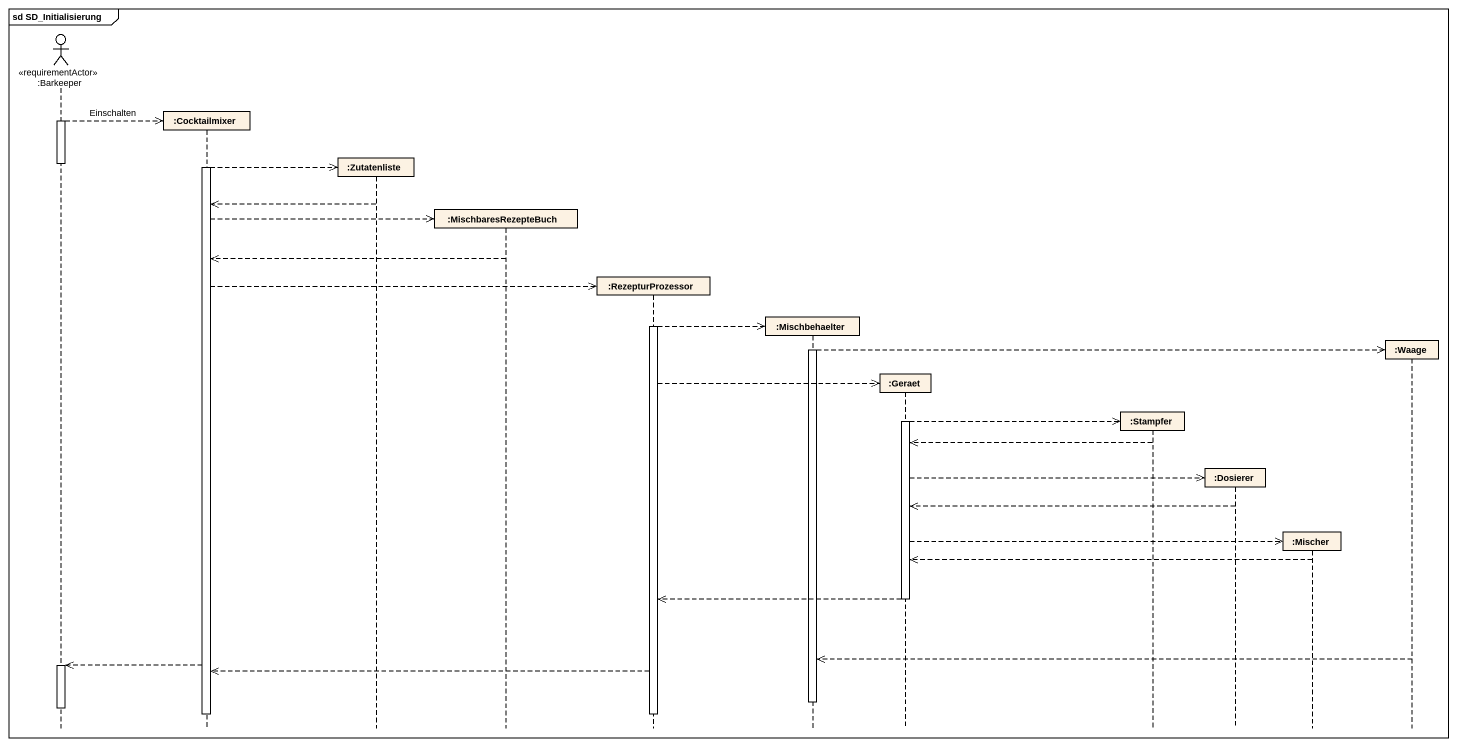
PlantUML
@startuml
mainframe sd SD_Initialisierung
hide footbox
actor ":Barkeeper" as Barkeeper <<requirementActor>>
participant ":Cocktailmixer" as Cocktailmixer
participant ":Zutatenliste" as Zutatenliste
participant ":MischbaresRezepteBuch" as MischbaresRezepteBuch
participant ":RezepturProzessor" as RezepturProzessor
participant ":Mischbehaelter" as Mischbehaelter
participant ":Geraet" as Geraet
participant ":Stampfer" as Stampfer
participant ":Dosierer" as Dosierer
participant ":Mischer" as Mischer
participant ":Waage" as Waage

activate Barkeeper
Barkeeper -->> Cocktailmixer ** : Einschalten
deactivate Barkeeper
activate Cocktailmixer
Cocktailmixer -->> Zutatenliste **
Zutatenliste -->> Cocktailmixer
Cocktailmixer -->> MischbaresRezepteBuch **
MischbaresRezepteBuch -->> Cocktailmixer
Cocktailmixer -->> RezepturProzessor **
activate RezepturProzessor
RezepturProzessor -->> Mischbehaelter **
activate Mischbehaelter
Mischbehaelter -->> Waage **
RezepturProzessor -->> Geraet **
activate Geraet
Geraet -->> Stampfer **
Stampfer -->> Geraet
Geraet -->> Dosierer **
Dosierer -->> Geraet
Geraet -->> Mischer **
Mischer -->> Geraet
Geraet -->> RezepturProzessor
deactivate Geraet
Waage -->> Mischbehaelter
Cocktailmixer -->> Barkeeper
activate Barkeeper
RezepturProzessor -->> Cocktailmixer
deactivate Mischbehaelter
deactivate Barkeeper
deactivate Cocktailmixer
deactivate RezepturProzessor
@enduml
